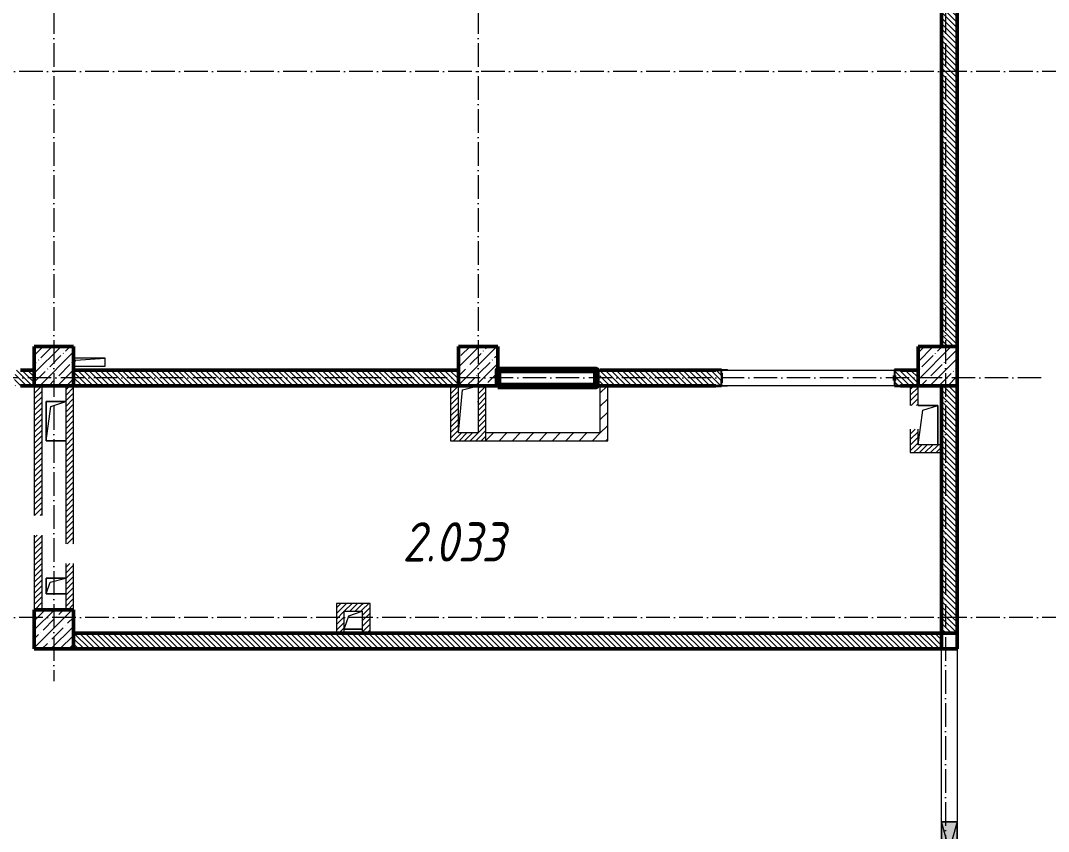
# Model space of a CAD drawing. Header units: millimetres. Extents: x -356862 to 418287, y 0 to 839748.
# Drawn here: x 61733 to 74819, y 465674 to 475997 of the extents above; entities that cross this region are included whole.
import ezdxf

# ---------------------------------------------------------------- set-up
doc = ezdxf.new("R2010")
doc.units = ezdxf.units.MM
doc.linetypes.add('50_200_ШТРИХ_1Т_ш5_п1_п1_', pattern=[700, 500, -100, 0, -100])
for name, color, linetype, lineweight in [('9.7) Заделка 956 шт', 6, 'Continuous', 158), ('A-DETL-GENF-OTLN', 7, 'Continuous', 9), ('A-FLOR-____-OTLN', 7, 'Continuous', 9), ('A-GENM-____-MCUT', 7, 'Continuous', 25), ('A-GENM-____-OTLN', 7, 'Continuous', 9), ('A-GENM-____-OTLN-1', 7, 'Continuous', 25), ('A-GLAZ-____-OTLN', 7, 'Continuous', 9), ('A-WALL-____-MCUT-2', 7, 'Continuous', 50), ('A-WALL-____-PATT-1', 7, 'Continuous', 9), ('A-WALL-FNSH-MCUT-1', 7, 'Continuous', 9), ('I-WALL-____-OTLN', 7, 'Continuous', 9), ('S-COLS-____-MCUT', 7, 'Continuous', 50), ('S-COLS-____-OTLN', 7, 'Continuous', 9), ('S-GRID-____-OTLN-1', 7, '50_200_ШТРИХ_1Т_ш5_п1_п1_', 9), ('Марки помещений', 7, 'Continuous', 9)]:
    doc.layers.add(name, color=color, linetype=linetype, lineweight=lineweight)
doc.styles.add('ISOCPEUR_I_3', font='isocpeui.ttf', dxfattribs={"width": 0.85, "height": 2.2})
pattern_1 = [(135, (-15591.663, 459015.94), (-35.35534, -35.35534), [])]
pattern_2 = [(45, (-15591.663, 459015.94), (-35.35534, 35.35534), [])]
pattern_3 = [(45, (-15591.66, 459015.94), (-84.85281, 84.85281), [])]

# ---------------------------------------------------------------- blocks, each defined once
blk = doc.blocks.new('BSC_Колонна _Прямоугольная - 500х500-V8-АР1_План отверстий 2 этажа в осях 1-64_А-ГГ')
at = {"layer": 'S-COLS-____-OTLN'}
h = blk.add_hatch(dxfattribs=at)
h.set_pattern_fill('FP_36', color=256, style=0, pattern_type=2)
h.set_pattern_definition([(45, (-89000, -12581.04), (-114.04925, 114.04925), []), (45, (-88885.95, -12581.04), (-114.04925, 114.04925), [201.613, -40.323, 3.353, -36.97])])
h.paths.add_polyline_path([(-250, -250), (250, -250), (250, 250), (-250, 250)], flags=0)
at = {"layer": 'S-COLS-____-MCUT'}
for p, q in [((250, 250), (-250, 250)), ((-250, 250), (-250, -250)), ((250, -250), (250, 250)), ((-250, -250), (250, -250))]:
    blk.add_line(p, q, dxfattribs=at)
blk = doc.blocks.new('BSC_Колонна _Прямоугольная - 500х500-V18-АР1_План отверстий 2 этажа в осях 1-64_А-ГГ')
at = {"layer": 'S-COLS-____-OTLN'}
h = blk.add_hatch(dxfattribs=at)
h.set_pattern_fill('FP_47', color=256, style=0, pattern_type=2)
h.set_pattern_definition([(45, (-77750, -12581.04), (-114.04925, 114.04925), []), (45, (-77635.95, -12581.04), (-114.04925, 114.04925), [201.613, -40.323, 3.353, -36.97])])
h.paths.add_polyline_path([(-250, -250), (250, -250), (250, 250), (-250, 250)], flags=0)
at = {"layer": 'S-COLS-____-MCUT'}
for p, q in [((250, 250), (-250, 250)), ((-250, 250), (-250, -250)), ((250, -250), (250, 250)), ((-250, -250), (250, -250))]:
    blk.add_line(p, q, dxfattribs=at)
blk = doc.blocks.new('BSC_Колонна _Прямоугольная - 500х500-V19-АР1_План отверстий 2 этажа в осях 1-64_А-ГГ')
at = {"layer": 'S-COLS-____-OTLN'}
h = blk.add_hatch(dxfattribs=at)
h.set_pattern_fill('FP_48', color=256, style=0, pattern_type=2)
h.set_pattern_definition([(45, (-83150, -12581.04), (-114.04925, 114.04925), []), (45, (-83035.95, -12581.04), (-114.04925, 114.04925), [201.613, -40.323, 3.353, -36.97])])
h.paths.add_polyline_path([(-250, -250), (250, -250), (250, 250), (-250, 250)], flags=0)
at = {"layer": 'S-COLS-____-MCUT'}
for p, q in [((250, 250), (-250, 250)), ((-250, 250), (-250, -250)), ((250, -50), (250, 250)), ((-250, -250), (250, -250))]:
    blk.add_line(p, q, dxfattribs=at)
blk = doc.blocks.new('BSC_Колонна _Прямоугольная - 500х500-V139-АР1_План отверстий 2 этажа в осях 1-64_А-ГГ')
at = {"layer": 'S-COLS-____-OTLN'}
h = blk.add_hatch(dxfattribs=at)
h.set_pattern_fill('FP_170', color=256, style=0, pattern_type=2)
h.set_pattern_definition([(45, (-77750, -9231.04), (-114.04925, 114.04925), []), (45, (-77635.95, -9231.04), (-114.04925, 114.04925), [201.613, -40.323, 3.353, -36.97])])
h.paths.add_polyline_path([(-250, -250), (250, -250), (250, 250), (-250, 250)], flags=0)
at = {"layer": 'S-COLS-____-MCUT'}
for p, q in [((250, 250), (-250, 250)), ((-250, 250), (-250, -250)), ((250, -250), (250, 250)), ((-250, -250), (250, -250))]:
    blk.add_line(p, q, dxfattribs=at)
blk = doc.blocks.new('154_Стойка_СКБ_Уголок - СМ-2480_200-28346303-АР1_План отверстий 2 этажа в осях 1-64_А-ГГ')
at = {"layer": 'A-GENM-____-MCUT'}
for p, q in [((125, 156), (125, 81)), ((200, 156), (125, 156)), ((131, 81), (131, 150)), ((131, 150), (200, 150)), ((200, 150), (200, 156)), ((125, 81), (131, 81)), ((131, 19), (125, 19)), ((125, 19), (125, -56)), ((131, -50), (131, 19)), ((125, -56), (200, -56)), ((200, -50), (131, -50)), ((200, -56), (200, -50))]:
    blk.add_line(p, q, dxfattribs=at)
blk = doc.blocks.new('Стойка_Влож_Полоса боковая - Полоса-28213942-АР1_План отверстий 2 этажа в осях 1-64_А-ГГ')
at = {"layer": 'A-GENM-____-OTLN'}
for p, q in [((-5, 60), (0, 60)), ((-5, -60), (-5, 60)), ((0, 31), (0, -31)), ((0, -60), (-5, -60))]:
    blk.add_line(p, q, dxfattribs=at)
blk = doc.blocks.new('Стойка_Влож_Уголок_Опорный - Уголок-28213941-АР1_План отверстий 2 этажа в осях 1-64_А-ГГ')
at = {"layer": 'A-GENM-____-OTLN'}
for p, q in [((-212, -6), (-212, 0)), ((0, 0), (0, -6)), ((-212, -75), (-212, -6)), ((-212, -6), (-206, -6)), ((-212, -75), (-206, -75)), ((-6, -6), (0, -6)), ((-6, -75), (0, -75)), ((0, -6), (0, -75))]:
    blk.add_line(p, q, dxfattribs=at)
blk = doc.blocks.new('Фахверк_СКБ_Уголок - 200_3380-28509457-АР1_План отверстий 2 этажа в осях 1-64_А-ГГ')
at = {"layer": 'A-GENM-____-MCUT'}
for p, q in [((200, 156), (125, 156)), ((125, 156), (125, 81)), ((131, 81), (131, 150)), ((131, 150), (200, 150)), ((200, 150), (200, 156)), ((125, 81), (131, 81)), ((131, 19), (125, 19)), ((125, 19), (125, -56)), ((131, -50), (131, 19)), ((125, -56), (200, -56)), ((200, -50), (131, -50)), ((200, -56), (200, -50))]:
    blk.add_line(p, q, dxfattribs=at)
blk = doc.blocks.new('AR_Отверстие прямоугольное _в плите_ - AR_Отверстие прямоугольное _в плите_-30459229-АР1_План отверстий 2 этажа в осях 1-64_А-ГГ')
at = {"layer": 'A-GENM-____-OTLN'}
for p, q in [((125, 250), (-125, 250)), ((-125, -250), (-63, 188)), ((-63, 188), (125, 250)), ((125, -250), (125, 250))]:
    blk.add_line(p, q, dxfattribs=at)
blk = doc.blocks.new('AR_Отверстие прямоугольное _в плите_ - AR_Отверстие прямоугольное _в плите_-30459234-АР1_План отверстий 2 этажа в осях 1-64_А-ГГ')
at = {"layer": 'A-GENM-____-OTLN'}
for p, q in [((-75, 250), (125, 300)), ((-125, -300), (-75, 250))]:
    blk.add_line(p, q, dxfattribs=at)
blk = doc.blocks.new('AR_Отверстие прямоугольное _в плите_ - AR_Отверстие прямоугольное _в плите_-V153-АР1_План отверстий 2 этажа в осях 1-64_А-ГГ')
at = {"layer": 'A-GENM-____-OTLN'}
for p, q in [((125, 250), (-125, 250)), ((-125, 250), (-125, -250)), ((-125, -250), (-63, 188)), ((-63, 188), (125, 250)), ((-125, -250), (125, -250))]:
    blk.add_line(p, q, dxfattribs=at)
blk = doc.blocks.new('AR_Отверстие прямоугольное _в плите_ - AR_Отверстие прямоугольное _в плите_-30459269-АР1_План отверстий 2 этажа в осях 1-64_А-ГГ')
at = {"layer": 'A-GENM-____-OTLN'}
for p, q in [((125, 100), (-125, 100)), ((-125, 100), (-125, -100)), ((-125, -100), (-75, 50)), ((-75, 50), (125, 100)), ((-125, -100), (125, -100))]:
    blk.add_line(p, q, dxfattribs=at)
blk = doc.blocks.new('AR_Отверстие прямоугольное _в плите_ - AR_Отверстие прямоугольное _в плите_-30511579-АР1_План отверстий 2 этажа в осях 1-64_А-ГГ')
at = {"layer": 'A-GENM-____-OTLN'}
for p, q in [((200, 50), (-200, 50)), ((-200, -50), (-175, 25)), ((-175, 25), (200, 50)), ((200, -50), (200, 50)), ((-200, -50), (200, -50))]:
    blk.add_line(p, q, dxfattribs=at)
blk = doc.blocks.new('AR_Отверстие прямоугольное _в плите_ - AR_Отверстие прямоугольное _в плите_-30552839-АР1_План отверстий 2 этажа в осях 1-64_А-ГГ')
at = {"layer": 'A-GENM-____-OTLN'}
for p, q in [((-115, -115), (-58, 58)), ((-58, 58), (115, 115)), ((-115, -115), (115, -115))]:
    blk.add_line(p, q, dxfattribs=at)
blk = doc.blocks.new('BSC_Колонна _Прямоугольная1 - 200х200 _металл_-35201446-АР1_План отверстий 2 этажа в осях 1-64_А-ГГ')
at = {"layer": 'S-COLS-____-MCUT'}
for p, q in [((100, 100), (-100, 100)), ((-100, 100), (-100, -100)), ((100, -100), (100, 100)), ((-100, -100), (100, -100))]:
    blk.add_line(p, q, dxfattribs=at)
blk = doc.blocks.new('AR_Отверстие прямоугольное _в стене_ - AR_Отверстие прямоугольное _в стене__ЭОМ-36409893-АР1_План отверстий 2 этажа в осях 1-64_А-ГГ')
at = {"layer": 'A-GLAZ-____-OTLN'}
blk.add_hatch(color=256, dxfattribs=at).paths.add_polyline_path([(350, 100), (-350, 100), (-350, -100), (350, -100)], flags=0)
at = {"layer": 'A-DETL-GENF-OTLN'}
for p, q in [((-350, -100), (-350, 100)), ((-350, 100), (350, 100)), ((350, 100), (-350, -100)), ((-350, 100), (350, -100)), ((350, 100), (-350, 100)), ((-350, 100), (-350, -100)), ((350, 100), (350, -100)), ((350, -100), (350, 100)), ((350, -100), (-350, -100)), ((-350, -100), (350, -100))]:
    blk.add_line(p, q, dxfattribs=at)
blk = doc.blocks.new('2этаж')
at = {"layer": 'S-GRID-____-OTLN-1', "color": 251, "ltscale": 0.6, "true_color": 0x636466}
for p, q in [((62158.3, 508896.9), (62158.3, 467585.8)), ((67558.3, 508896.9), (67558.3, 470838.7)), ((73508.3, 508896.9), (73508.3, 454533.3)), ((88482.7, 475347), (51735.1, 475347)), ((74727.1, 471447), (51735.1, 471447)), ((88482.7, 468397), (-20037.2, 468397))]:
    blk.add_line(p, q, dxfattribs=at)

msp = doc.modelspace()

# ---------------------------------------------------------------- hatches: boundary and pattern name
at = {"layer": 'A-WALL-____-PATT-1'}
h = msp.add_hatch(dxfattribs=at)
h.set_pattern_fill('FP_6', color=256, style=0, pattern_type=2)
h.set_pattern_definition(pattern_1)
h.paths.add_polyline_path([(73458.3366, 471846.983), (73658.3366, 471846.983), (73658.3366, 477396.983), (73458.3366, 477396.983), (73458.3366, 473511.7535)], flags=0)
h = msp.add_hatch(dxfattribs=at)
h.set_pattern_fill('FP_6', color=256, style=0, pattern_type=2)
h.set_pattern_definition(pattern_1)
h.paths.add_polyline_path([(61664.3366, 471346.983), (61908.3366, 471346.983), (61908.3366, 471546.983), (61664.3366, 471546.983), (61664.3366, 471477.983), (61658.3366, 471477.983), (61658.3366, 471415.983), (61664.3366, 471415.983), (61664.3366, 471351.783)], flags=0)
h.paths.add_polyline_path([(59408.3366, 471346.983), (59652.3366, 471346.983), (59652.3366, 471415.983), (59658.3366, 471415.983), (59658.3366, 471477.983), (59652.3366, 471477.983), (59652.3366, 471546.983), (59408.3366, 471546.983)], flags=0)
h = msp.add_hatch(dxfattribs=at)
h.set_pattern_fill('FP_6', color=256, style=0, pattern_type=2)
h.set_pattern_definition(pattern_1)
h.paths.add_polyline_path([(67308.3366, 471346.983), (67308.3366, 471546.983), (62408.3366, 471546.983), (62408.3366, 471346.983), (65698.0043, 471346.983)], flags=0)
h = msp.add_hatch(dxfattribs=at)
h.set_pattern_fill('FP_6', color=256, style=0, pattern_type=2)
h.set_pattern_definition(pattern_1)
h.paths.add_polyline_path([(72864.3366, 471346.983), (73158.3366, 471346.983), (73158.3366, 471546.983), (72864.3366, 471546.983), (72864.3366, 471477.983), (72858.3366, 471477.983), (72858.3366, 471415.983), (72864.3366, 471415.983)], flags=0)
h.paths.add_polyline_path([(70652.3366, 471346.983), (70652.3366, 471415.983), (70658.3366, 471415.983), (70658.3366, 471477.983), (70652.3366, 471477.983), (70652.3366, 471546.983), (69108.3366, 471546.983), (69108.3366, 471346.983), (70583.3366, 471346.983)], flags=0)
h = msp.add_hatch(dxfattribs=at)
h.set_pattern_fill('FP_5', color=256, style=0, pattern_type=2)
h.set_pattern_definition(pattern_2)
h.paths.add_polyline_path([(62008.3366, 468496.983), (62008.3366, 469446.983), (61908.3366, 469446.983), (61908.3366, 468496.983)], flags=0)
h.paths.add_polyline_path([(61908.3366, 469696.983), (62008.3366, 469696.983), (62008.3366, 471346.983), (61908.3366, 471346.983), (61908.3366, 470071.7775)], flags=0)
h = msp.add_hatch(dxfattribs=at)
h.set_pattern_fill('FP_5', color=256, style=0, pattern_type=2)
h.set_pattern_definition(pattern_2)
h.paths.add_polyline_path([(62308.3366, 468496.983), (62408.3366, 468496.983), (62408.3366, 469086.983), (62308.3366, 469086.983)], flags=0)
h.paths.add_polyline_path([(62308.3366, 469336.983), (62408.3366, 469336.983), (62408.3366, 471346.983), (62308.3366, 471346.983)], flags=0)
h = msp.add_hatch(dxfattribs=at)
h.set_pattern_fill('FP_5', color=256, style=0, pattern_type=2)
h.set_pattern_definition(pattern_2)
h.paths.add_polyline_path([(67308.3366, 470646.983), (67308.3366, 471346.983), (67208.3366, 471346.983), (67208.3366, 470646.983)], flags=0)
h = msp.add_hatch(dxfattribs=at)
h.set_pattern_fill('FP_5', color=256, style=0, pattern_type=2)
h.set_pattern_definition(pattern_2)
h.paths.add_polyline_path([(67658.3366, 470646.983), (67658.3366, 471346.983), (67558.3366, 471346.983), (67558.3366, 470646.983)], flags=0)
h = msp.add_hatch(dxfattribs=at)
h.set_pattern_fill('FP_4', color=256, style=0, pattern_type=2)
h.set_pattern_definition(pattern_3)
h.paths.add_polyline_path([(69208.3366, 470646.983), (69208.3366, 471346.983), (69108.3366, 471346.983), (69108.3366, 470646.983)], flags=0)
h = msp.add_hatch(dxfattribs=at)
h.set_pattern_fill('FP_5', color=256, style=0, pattern_type=2)
h.set_pattern_definition(pattern_2)
h.paths.add_polyline_path([(73158.3366, 470496.983), (73158.3366, 470796.983), (73058.3366, 470796.983), (73058.3366, 470496.983)], flags=0)
h.paths.add_polyline_path([(73058.3366, 471096.983), (73158.3366, 471096.983), (73158.3366, 471346.983), (73058.3366, 471346.983)], flags=0)
h = msp.add_hatch(dxfattribs=at)
h.set_pattern_fill('FP_6', color=256, style=0, pattern_type=2)
h.set_pattern_definition(pattern_1)
h.paths.add_polyline_path([(73658.3366, 468196.983), (73658.3366, 471346.983), (73458.3366, 471346.983), (73458.3366, 468196.983)], flags=0)
h = msp.add_hatch(dxfattribs=at)
h.set_pattern_fill('FP_5', color=256, style=0, pattern_type=2)
h.set_pattern_definition(pattern_2)
h.paths.add_polyline_path([(67308.3366, 470646.983), (67558.3366, 470646.983), (67558.3366, 470746.983), (67308.3366, 470746.983)], flags=0)
h = msp.add_hatch(dxfattribs=at)
h.set_pattern_fill('FP_4', color=256, style=0, pattern_type=2)
h.set_pattern_definition(pattern_3)
h.paths.add_polyline_path([(67658.3366, 470646.983), (69108.3366, 470646.983), (69108.3366, 470746.983), (67658.3366, 470746.983)], flags=0)
h = msp.add_hatch(dxfattribs=at)
h.set_pattern_fill('FP_5', color=256, style=0, pattern_type=2)
h.set_pattern_definition(pattern_2)
h.paths.add_polyline_path([(73458.3366, 470496.983), (73458.3366, 470596.983), (73158.3366, 470596.983), (73158.3366, 470496.983)], flags=0)
h = msp.add_hatch(dxfattribs=at)
h.set_pattern_fill('FP_5', color=256, style=0, pattern_type=2)
h.set_pattern_definition(pattern_2)
h.paths.add_polyline_path([(65853.3366, 468196.983), (65853.3366, 468576.983), (65753.3366, 468576.983), (65753.3366, 468196.983)], flags=0)
h = msp.add_hatch(dxfattribs=at)
h.set_pattern_fill('FP_5', color=256, style=0, pattern_type=2)
h.set_pattern_definition(pattern_2)
h.paths.add_polyline_path([(66083.3366, 468476.983), (66083.3366, 468576.983), (65853.3366, 468576.983), (65853.3366, 468476.983)], flags=0)
h = msp.add_hatch(dxfattribs=at)
h.set_pattern_fill('FP_5', color=256, style=0, pattern_type=2)
h.set_pattern_definition(pattern_2)
h.paths.add_polyline_path([(66183.3366, 468196.983), (66183.3366, 468576.983), (66083.3366, 468576.983), (66083.3366, 468196.983)], flags=0)
h = msp.add_hatch(dxfattribs=at)
h.set_pattern_fill('FP_6', color=256, style=0, pattern_type=2)
h.set_pattern_definition(pattern_1)
h.paths.add_polyline_path([(72767.8614, 467996.983), (73458.3366, 467996.983), (73458.3366, 468196.983), (62408.3366, 468196.983), (62408.3366, 467996.983), (69232.9328, 467996.983)], flags=0)

# ---------------------------------------------------------------- linework, layer by layer
at = {"layer": '9.7) Заделка 956 шт'}
msp.add_lwpolyline([(67808.3366, 471346.983), (69066.4951, 471346.983), (69066.4951, 471546.983), (67808.3366, 471546.983)], close=True, dxfattribs=at)
at = {"layer": 'A-FLOR-____-OTLN'}
for p, q in [((62058.3366, 471146.983), (62308.3366, 471146.983)), ((62058.3366, 470646.983), (62058.3366, 471146.983)), ((73158.3366, 471096.983), (73408.3366, 471096.983)), ((73408.3366, 471096.983), (73408.3366, 470596.983)), ((62308.3366, 470646.983), (62058.3366, 470646.983)), ((62058.3366, 468896.983), (62308.3366, 468896.983)), ((62058.3366, 468696.983), (62058.3366, 468896.983)), ((62308.3366, 468696.983), (62058.3366, 468696.983)), ((66083.3366, 468246.983), (65853.3366, 468246.983))]:
    msp.add_line(p, q, dxfattribs=at)
at = {"layer": 'A-WALL-____-MCUT-2'}
for p, q in [((73458.3366, 477396.983), (73458.3366, 471846.983)), ((73658.3366, 471846.983), (73658.3366, 477396.983)), ((61908.3366, 471546.983), (61733.3366, 471546.983)), ((67308.3366, 471546.983), (62408.3366, 471546.983)), ((70583.3366, 471546.983), (69108.3366, 471546.983)), ((72858.3366, 471477.983), (72858.3366, 471415.983)), ((73158.3366, 471546.983), (72933.3366, 471546.983)), ((61733.3366, 471346.983), (61908.3366, 471346.983)), ((62408.3366, 471346.983), (67308.3366, 471346.983)), ((69108.3366, 471346.983), (70583.3366, 471346.983)), ((72933.3366, 471346.983), (73158.3366, 471346.983)), ((73458.3366, 471346.983), (73458.3366, 468196.983)), ((73658.3366, 468196.983), (73658.3366, 471346.983)), ((73458.3366, 468196.983), (62408.3366, 468196.983)), ((62408.3366, 467996.983), (73458.3366, 467996.983))]:
    msp.add_line(p, q, dxfattribs=at)
at = {"layer": 'A-WALL-FNSH-MCUT-1'}
for p, q in [((61908.3366, 471346.983), (61908.3366, 469696.983)), ((62008.3366, 469696.983), (62008.3366, 471346.983)), ((62308.3366, 471346.983), (62308.3366, 469336.983)), ((62408.3366, 469336.983), (62408.3366, 471346.983)), ((67208.3366, 471346.983), (67208.3366, 470646.983)), ((67308.3366, 470746.983), (67308.3366, 471346.983)), ((67558.3366, 471346.983), (67558.3366, 470746.983)), ((67658.3366, 470646.983), (67658.3366, 471346.983)), ((69108.3366, 471346.983), (69108.3366, 470746.983)), ((69108.3366, 471346.983), (69108.3366, 471346.983)), ((69208.3366, 470646.983), (69208.3366, 471346.983)), ((73058.3366, 471346.983), (73058.3366, 471096.983)), ((73158.3366, 471096.983), (73158.3366, 471346.983)), ((67558.3366, 470746.983), (67308.3366, 470746.983)), ((69108.3366, 470746.983), (67658.3366, 470746.983)), ((73058.3366, 470796.983), (73058.3366, 470496.983)), ((73158.3366, 470596.983), (73158.3366, 470796.983)), ((67208.3366, 470646.983), (69208.3366, 470646.983)), ((73458.3366, 470596.983), (73158.3366, 470596.983)), ((73058.3366, 470496.983), (73458.3366, 470496.983)), ((61908.3366, 469446.983), (61908.3366, 468496.983)), ((62008.3366, 468496.983), (62008.3366, 469446.983)), ((62308.3366, 469086.983), (62308.3366, 468496.983)), ((62408.3366, 468496.983), (62408.3366, 469086.983)), ((65753.3366, 468576.983), (65753.3366, 468196.983)), ((66183.3366, 468576.983), (65753.3366, 468576.983)), ((65853.3366, 468196.983), (65853.3366, 468476.983)), ((65853.3366, 468476.983), (66083.3366, 468476.983)), ((66083.3366, 468476.983), (66083.3366, 468196.983)), ((66183.3366, 468196.983), (66183.3366, 468576.983))]:
    msp.add_line(p, q, dxfattribs=at)
at = {"layer": 'I-WALL-____-OTLN'}
for p, q in [((70658.3366, 471546.983), (72858.3366, 471546.983)), ((72858.3366, 471346.983), (70658.3366, 471346.983)), ((73458.3366, 465796.983), (73458.3366, 467996.983)), ((73658.3366, 467996.983), (73658.3366, 465796.983))]:
    msp.add_line(p, q, dxfattribs=at)
at = {"layer": 'S-GRID-____-OTLN-1', "color": 251, "ltscale": 0.6, "true_color": 0x636466}
for p, q in [((62158.3366, 508896.9006), (62158.3366, 467585.8406)), ((62158.3366, 508896.9006), (62158.3366, 467585.8406)), ((67558.3366, 508896.9006), (67558.3366, 470838.6753)), ((67558.3366, 508896.9006), (67558.3366, 470838.6753)), ((73508.3366, 508896.9006), (73508.3366, 454533.3346)), ((73508.3366, 508896.9006), (73508.3366, 454533.3346)), ((88482.7432, 475346.983), (51735.1071, 475346.983)), ((88482.7432, 475346.983), (51735.1071, 475346.983)), ((74727.1239, 471446.983), (51735.1071, 471446.983)), ((74727.1239, 471446.983), (51735.1071, 471446.983)), ((88482.7432, 468396.983), (-20037.2274, 468396.983)), ((88482.7432, 468396.983), (-20037.2274, 468396.983))]:
    msp.add_line(p, q, dxfattribs=at)

# ---------------------------------------------------------------- block references
at = {"color": 18, "true_color": 0x000000}
msp.add_blockref('2этаж', (0, 0), dxfattribs=at)
at = {"rotation": 269.9999999999999}
msp.add_blockref('AR_Отверстие прямоугольное _в стене_ - AR_Отверстие прямоугольное _в стене__ЭОМ-36409893-АР1_План отверстий 2 этажа в осях 1-64_А-ГГ', (73558.3366, 465446.983), dxfattribs=at)
at = {"layer": 'A-GENM-____-OTLN'}
for name, p in [('AR_Отверстие прямоугольное _в плите_ - AR_Отверстие прямоугольное _в плите_-30511579-АР1_План отверстий 2 этажа в осях 1-64_А-ГГ', (62608.3366, 471646.983)), ('AR_Отверстие прямоугольное _в плите_ - AR_Отверстие прямоугольное _в плите_-30459234-АР1_План отверстий 2 этажа в осях 1-64_А-ГГ', (67433.3366, 471046.983)), ('AR_Отверстие прямоугольное _в плите_ - AR_Отверстие прямоугольное _в плите_-V153-АР1_План отверстий 2 этажа в осях 1-64_А-ГГ', (62183.3366, 470896.983)), ('AR_Отверстие прямоугольное _в плите_ - AR_Отверстие прямоугольное _в плите_-30459229-АР1_План отверстий 2 этажа в осях 1-64_А-ГГ', (73283.3366, 470846.983)), ('AR_Отверстие прямоугольное _в плите_ - AR_Отверстие прямоугольное _в плите_-30459269-АР1_План отверстий 2 этажа в осях 1-64_А-ГГ', (62183.3366, 468796.983)), ('AR_Отверстие прямоугольное _в плите_ - AR_Отверстие прямоугольное _в плите_-30552839-АР1_План отверстий 2 этажа в осях 1-64_А-ГГ', (65968.3366, 468361.983))]:
    msp.add_blockref(name, p, dxfattribs=at)
for name, p, rotation in [('Стойка_Влож_Уголок_Опорный - Уголок-28213941-АР1_План отверстий 2 этажа в осях 1-64_А-ГГ', (70658.3366, 471552.983), 89.99999999999955), ('Стойка_Влож_Полоса боковая - Полоса-28213942-АР1_План отверстий 2 этажа в осях 1-64_А-ГГ', (70658.3366, 471446.983), 180)]:
    msp.add_blockref(name, p, dxfattribs=dict(at, rotation=rotation))
at = {"layer": 'A-GENM-____-OTLN-1', "rotation": 180}
msp.add_blockref('154_Стойка_СКБ_Уголок - СМ-2480_200-28346303-АР1_План отверстий 2 этажа в осях 1-64_А-ГГ', (70783.3366, 471496.983), dxfattribs=at)
at = {"layer": 'A-GENM-____-OTLN-1'}
msp.add_blockref('Фахверк_СКБ_Уголок - 200_3380-28509457-АР1_План отверстий 2 этажа в осях 1-64_А-ГГ', (72733.3366, 471396.983), dxfattribs=at)
at = {"layer": 'S-COLS-____-OTLN'}
for name, p in [('BSC_Колонна _Прямоугольная - 500х500-V18-АР1_План отверстий 2 этажа в осях 1-64_А-ГГ', (62158.3366, 471596.983)), ('BSC_Колонна _Прямоугольная - 500х500-V19-АР1_План отверстий 2 этажа в осях 1-64_А-ГГ', (67558.3366, 471596.983)), ('BSC_Колонна _Прямоугольная - 500х500-V8-АР1_План отверстий 2 этажа в осях 1-64_А-ГГ', (73408.3366, 471596.983)), ('BSC_Колонна _Прямоугольная - 500х500-V139-АР1_План отверстий 2 этажа в осях 1-64_А-ГГ', (62158.3366, 468246.983))]:
    msp.add_blockref(name, p, dxfattribs=at)
at = {"layer": 'S-COLS-____-OTLN', "rotation": 270.0000000000001}
msp.add_blockref('BSC_Колонна _Прямоугольная1 - 200х200 _металл_-35201446-АР1_План отверстий 2 этажа в осях 1-64_А-ГГ', (73558.3366, 468096.983), dxfattribs=at)

# ---------------------------------------------------------------- texts
at = {"layer": 'Марки помещений', "insert": (66594.2321, 469610.1231), "char_height": 500, "width": 785.65375, "attachment_point": 1, "style": 'ISOCPEUR_I_3'}
msp.add_mtext('2.033', dxfattribs=at)

doc.saveas('drawing.dxf')
